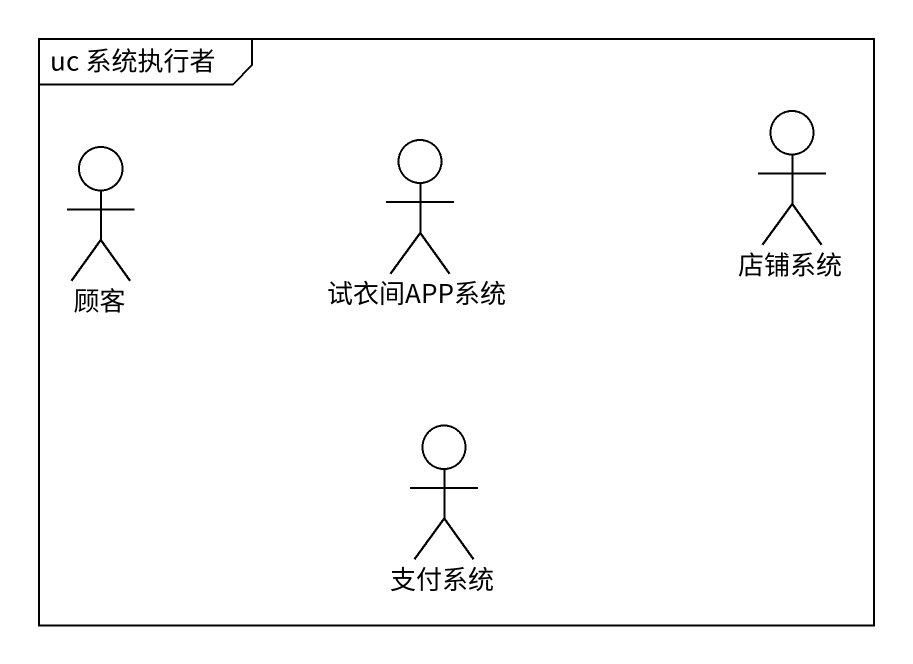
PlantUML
@startuml
mainframe uc 系统执行者
actor 试衣间APP系统
actor 店铺系统
actor 顾客
actor 支付系统
@enduml
